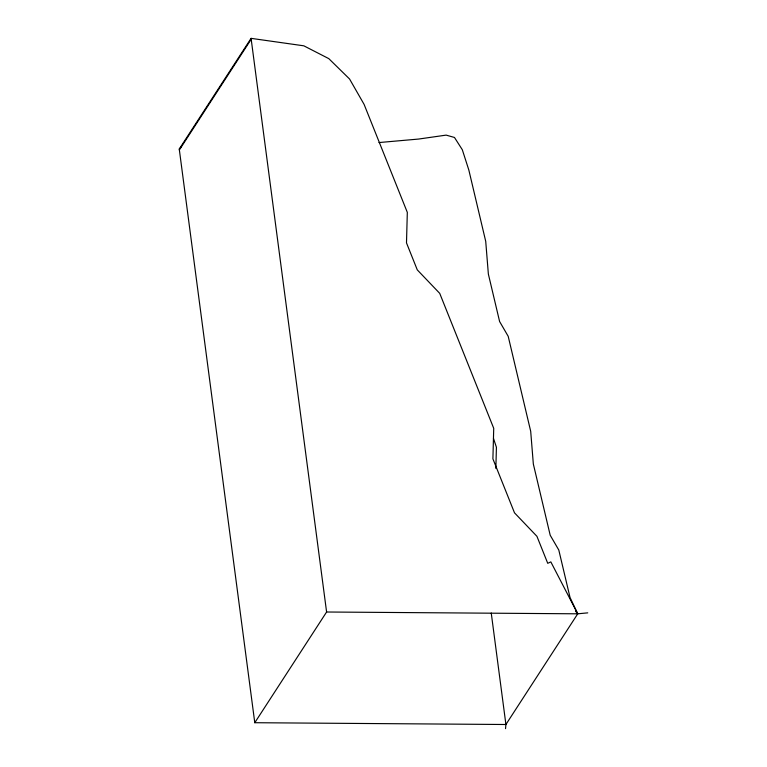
<?xml version="1.0" encoding="UTF-8"?>
<svg xmlns="http://www.w3.org/2000/svg" width="767" height="767" viewBox="0 0 767 767"><rect width="100%" height="100%" fill="white"/><g stroke="black" fill="none" stroke-linecap="round" stroke-linejoin="round"><path stroke-width="1.15" d="M495.856 468.416L496.422 447.286L493.449 438.302M505.539 728.65L505.913 724.508L491.244 613.044M179.257 149.057L251.077 38.35L303.828 45.819L328.803 58.628L349.56 78.991L364.104 104.398L407.315 212.373L406.491 242.89L417.286 269.888L439.721 293.358L493.727 428.331L492.903 458.848L514.504 512.835L536.929 536.315L547.734 563.314L550.831 561.885L577.733 613.811L505.913 724.508L254.778 722.715L179.257 149.057L181.242 147.072M179.373 149.948L251.192 39.242M254.778 722.715L326.598 612.008L251.077 38.35M587.743 612.862L577.733 613.811L326.598 612.008M378.975 142.557L418.609 139.057L446.145 135.117L454.476 137.466L462.309 149.728L468.858 170.121L485.722 241.356L488.358 274.04L499.605 321.526L508.205 336.329L530.697 431.313L533.333 463.997L550.198 535.232L558.798 550.035L570.044 597.522L577.733 613.811L575.518 611.069"/></g></svg>
